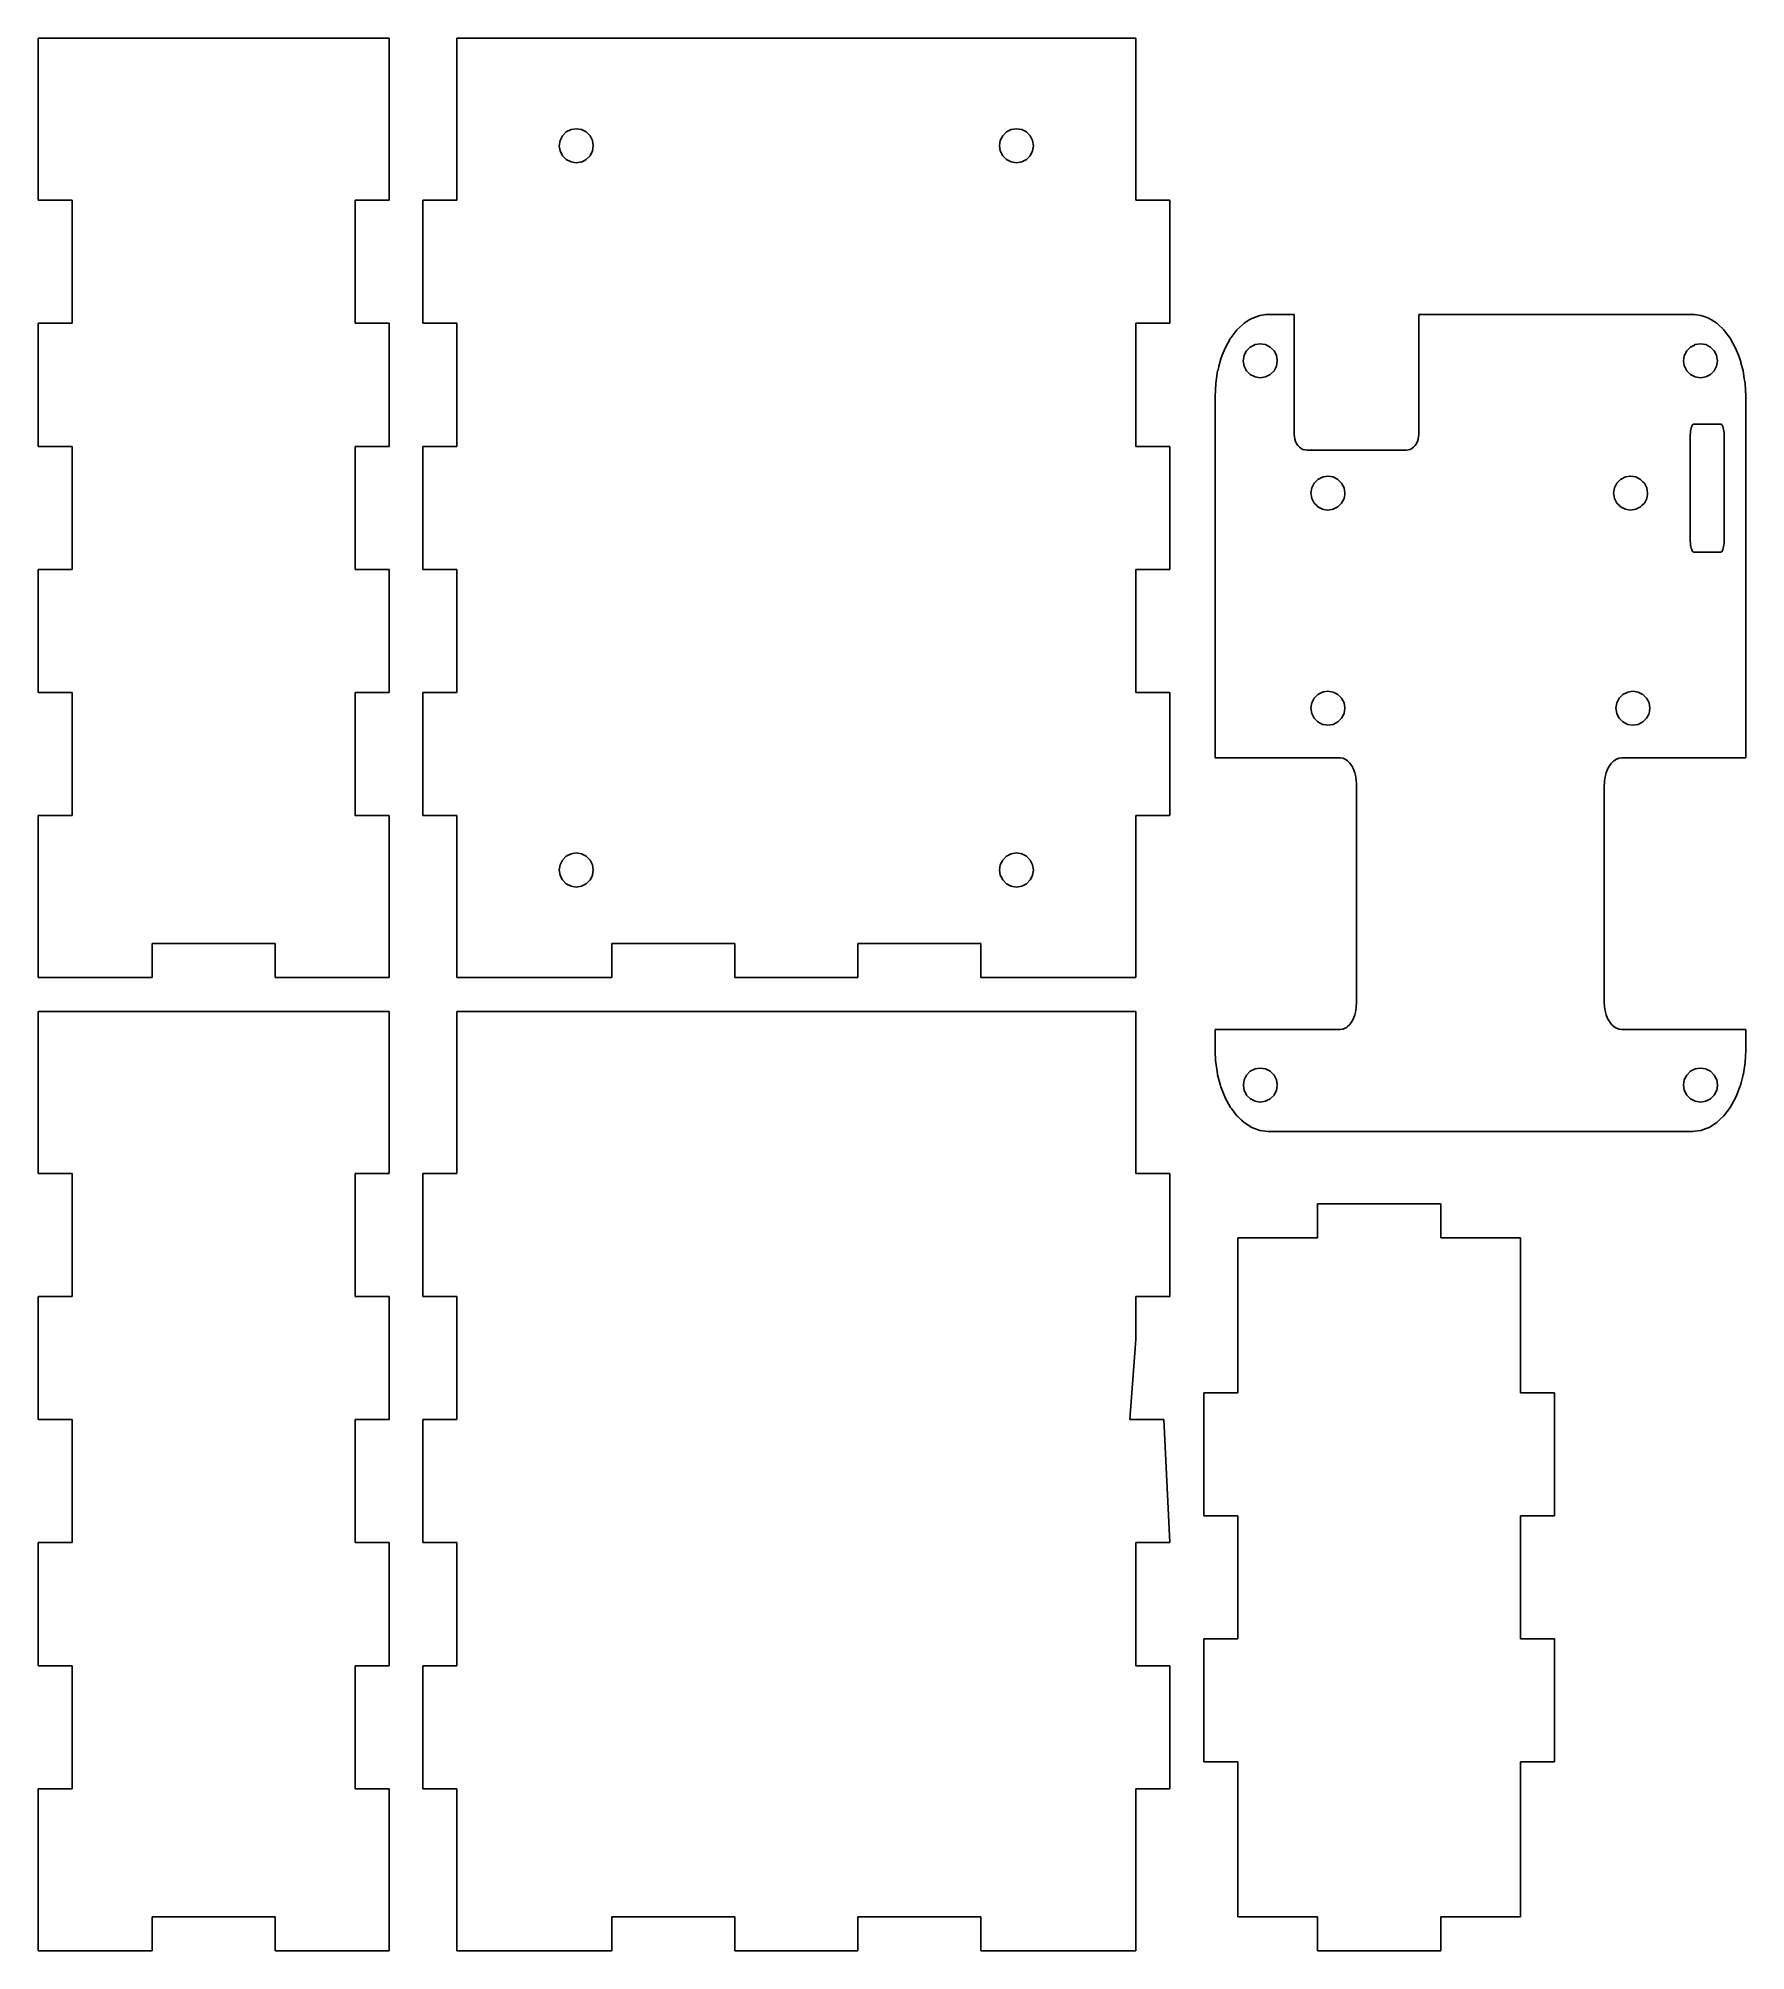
# Model space of a CAD drawing. Extents: x 23 to 174, y 61 to 230.
import ezdxf

# ---------------------------------------------------------------- set-up
doc = ezdxf.new("R2010")
doc.units = 0

msp = doc.modelspace()

# ---------------------------------------------------------------- linework, layer by layer
at = {"layer": 'Layer 1'}
for p, q in [((23.190833, 230.025793), (23.190833, 215.712972)), ((26.190649, 230.025793), (23.190833, 230.025793)), ((51.190674, 230.025793), (26.190649, 230.025793)), ((54.190491, 230.025793), (51.190674, 230.025793)), ((54.190491, 215.712972), (54.190491, 230.025793)), ((60.190641, 230.025793), (60.190641, 215.712972)), ((69.239701, 230.025793), (60.190641, 230.025793)), ((72.244686, 230.025793), (69.239701, 230.025793)), ((91.726701, 230.025793), (72.244686, 230.025793)), ((108.13965, 230.025793), (91.726701, 230.025793)), ((111.14464, 230.025793), (108.13965, 230.025793)), ((120.1906, 230.025793), (111.14464, 230.025793)), ((120.1906, 219.024915), (120.1906, 230.025793)), ((69.314115, 220.990695), (69.527022, 221.409791)), ((69.527022, 221.409791), (69.859302, 221.742587)), ((69.859302, 221.742587), (70.277881, 221.955494)), ((70.277881, 221.955494), (70.742969, 222.028866)), ((70.742969, 222.028866), (71.207023, 221.955486)), ((71.207023, 221.955486), (71.247333, 221.935336)), ((71.247333, 221.935336), (71.626121, 221.742583)), ((71.626121, 221.742583), (71.957884, 221.409787)), ((71.957884, 221.409787), (72.171307, 220.990691)), ((108.21407, 220.991214), (108.42697, 221.409793)), ((108.42697, 221.409793), (108.75925, 221.743106)), ((108.75925, 221.743106), (109.17835, 221.956013)), ((109.17835, 221.956013), (109.64344, 222.028866)), ((109.64344, 222.028866), (110.10697, 221.956006)), ((110.10697, 221.956006), (110.15917, 221.929656)), ((110.15917, 221.929656), (110.52607, 221.743104)), ((110.52607, 221.743104), (110.85835, 221.409791)), ((110.85835, 221.409791), (111.07126, 220.991212)), ((69.240215, 220.526641), (69.314115, 220.990695)), ((69.314115, 220.062586), (69.240215, 220.526641)), ((69.527022, 219.64349), (69.314115, 220.062586)), ((72.171307, 220.062582), (71.957884, 219.643486)), ((72.171307, 220.990691), (72.245207, 220.526637)), ((72.245207, 220.526637), (72.171307, 220.062582)), ((108.14017, 220.527159), (108.21407, 220.991214)), ((108.21407, 220.063105), (108.14017, 220.527159)), ((108.42697, 219.644009), (108.21407, 220.063105)), ((111.07126, 220.063103), (110.85835, 219.644007)), ((111.07126, 220.991212), (111.14516, 220.527157)), ((111.14516, 220.527157), (111.07126, 220.063103)), ((69.859302, 219.310694), (69.527022, 219.64349)), ((70.277881, 219.097787), (69.859302, 219.310694)), ((70.742969, 219.024407), (70.277881, 219.097787)), ((71.207023, 219.097787), (70.742969, 219.024407)), ((71.247333, 219.117937), (71.207023, 219.097787)), ((71.626121, 219.31069), (71.247333, 219.117937)), ((71.957884, 219.643486), (71.626121, 219.31069)), ((108.75925, 219.311213), (108.42697, 219.644009)), ((109.17835, 219.097789), (108.75925, 219.311213)), ((109.64344, 219.024929), (109.17835, 219.097789)), ((110.10697, 219.097789), (109.64344, 219.024929)), ((110.15917, 219.124659), (110.10697, 219.097789)), ((110.52607, 219.311211), (110.15917, 219.124659)), ((110.85835, 219.644007), (110.52607, 219.311211)), ((120.1906, 215.712972), (120.1906, 219.024915)), ((23.190833, 215.712972), (26.190649, 215.712972)), ((26.190649, 215.712972), (26.190649, 204.838184)), ((51.190674, 204.838184), (51.190674, 215.712972)), ((51.190674, 215.712972), (54.190491, 215.712972)), ((58.958675, 215.712972), (57.190824, 215.712972)), ((57.190824, 215.712972), (57.190824, 204.838184)), ((60.190641, 215.712972), (58.958675, 215.712972)), ((123.19041, 215.712972), (120.1906, 215.712972)), ((123.19041, 204.838184), (123.19041, 215.712972)), ((26.190649, 204.838184), (23.190833, 204.838184)), ((23.190833, 204.838184), (23.190833, 193.96288)), ((54.190491, 204.838184), (51.190674, 204.838184)), ((54.190491, 193.96288), (54.190491, 204.838184)), ((57.190824, 204.838184), (58.958675, 204.838184)), ((58.958675, 204.838184), (60.190641, 204.838184)), ((60.190641, 204.838184), (60.190641, 193.9634)), ((120.1906, 193.96288), (120.1906, 204.838184)), ((120.1906, 204.838184), (123.19041, 204.838184)), ((129.63764, 204.733821), (129.12242, 204.248063)), ((129.75081, 204.839758), (129.63764, 204.733821)), ((130.21899, 205.138964), (129.75081, 204.839758)), ((130.4288, 205.272806), (130.21899, 205.138964)), ((130.4308, 205.273806), (130.4288, 205.272806)), ((130.66179, 205.359076), (130.4308, 205.273806)), ((131.146, 205.537876), (130.66179, 205.359076)), ((131.68602, 205.604026), (131.146, 205.537876)), ((131.87981, 205.626766), (131.68602, 205.604026)), ((132.68567, 205.626651), (131.87981, 205.626766)), ((134.18738, 205.626651), (132.68567, 205.626651)), ((134.18738, 196.94707), (134.18738, 205.626651)), ((145.87012, 205.625657), (145.19213, 205.625657)), ((145.19213, 205.625657), (145.19213, 195.02475)), ((147.20079, 205.625657), (145.87012, 205.625657)), ((148.72628, 205.625657), (147.20079, 205.625657)), ((150.54529, 205.625657), (148.72628, 205.625657)), ((152.64387, 205.625657), (150.54529, 205.625657)), ((157.18933, 205.625657), (152.64387, 205.625657)), ((157.26113, 205.625657), (157.18933, 205.625657)), ((165.45339, 205.625657), (157.26113, 205.625657)), ((169.39941, 205.625657), (165.45339, 205.625657)), ((169.57356, 205.604987), (169.39941, 205.625657)), ((170.13321, 205.536777), (169.57356, 205.604987)), ((170.59727, 205.365728), (170.13321, 205.536777)), ((170.84841, 205.272708), (170.59727, 205.365728)), ((171.05977, 205.137833), (170.84841, 205.272708)), ((171.52692, 204.83966), (171.05977, 205.137833)), ((171.52792, 204.83866), (171.52692, 204.83966)), ((171.62092, 204.75081), (171.52792, 204.83866)), ((172.15577, 204.246965), (171.62092, 204.75081)), ((128.56381, 203.512189), (128.0858, 202.65126)), ((128.58961, 203.546299), (128.56381, 203.512189)), ((128.61341, 203.577819), (128.58961, 203.546299)), ((128.97876, 204.058927), (128.61341, 203.577819)), ((129.12242, 204.248063), (128.97876, 204.058927)), ((130.30673, 202.742197), (130.63746, 202.911178)), ((130.63746, 202.911178), (130.66176, 202.923578)), ((130.66176, 202.923578), (130.72586, 202.955098)), ((130.72586, 202.955098), (131.18993, 203.029508)), ((131.18993, 203.029508), (131.65398, 202.955098)), ((131.65398, 202.955098), (132.07256, 202.742192)), ((169.20637, 202.741685), (169.5495, 202.916868)), ((169.5495, 202.916868), (169.5733, 202.928748)), ((169.5733, 202.928748), (169.6255, 202.955108)), ((169.6255, 202.955108), (170.08988, 203.028992)), ((170.08988, 203.028992), (170.55341, 202.955092)), ((170.55341, 202.955092), (170.97251, 202.741669)), ((172.29994, 204.057829), (172.15577, 204.246965)), ((172.71491, 203.511093), (172.29994, 204.057829)), ((172.949, 203.08993), (172.71491, 203.511093)), ((172.98, 203.0336), (172.949, 203.08993)), ((173.1929, 202.649644), (172.98, 203.0336)), ((127.7003, 201.684394), (127.52873, 201.043089)), ((127.70081, 201.684911), (127.7003, 201.684394)), ((127.83052, 202.010989), (127.70081, 201.684911)), ((128.0858, 202.65126), (127.83052, 202.010989)), ((129.68765, 201.526254), (129.76055, 201.990308)), ((129.76055, 201.0622), (129.68765, 201.526254)), ((129.76055, 201.990308), (129.77085, 202.010458)), ((129.77085, 202.010458), (129.97394, 202.4094)), ((129.97394, 202.4094), (130.30673, 202.742197)), ((132.07256, 202.742192), (132.40587, 202.409395)), ((132.40587, 202.409395), (132.60896, 202.010453)), ((132.60896, 202.010453), (132.61896, 201.990303)), ((132.61896, 201.990303), (132.68616, 201.570174)), ((132.68616, 201.482314), (132.61896, 201.062185)), ((132.68616, 201.570174), (132.69316, 201.526244)), ((132.69316, 201.526244), (132.68616, 201.482314)), ((168.58728, 201.525741), (168.66018, 201.989796)), ((168.66018, 201.061687), (168.58728, 201.525741)), ((168.66018, 201.989796), (168.67048, 202.009946)), ((168.67048, 202.009946), (168.87305, 202.408889)), ((168.87305, 202.408889), (169.20637, 202.741685)), ((170.97251, 202.741669), (171.30582, 202.408873)), ((171.30582, 202.408873), (171.50839, 202.00993)), ((171.50839, 202.00993), (171.51869, 201.98978)), ((171.51869, 201.98978), (171.59259, 201.525725)), ((171.59259, 201.525725), (171.51869, 201.061671)), ((173.44818, 202.009889), (173.1929, 202.649644)), ((173.57789, 201.683811), (173.44818, 202.009889)), ((173.57841, 201.682811), (173.57789, 201.683811)), ((173.64511, 201.434247), (173.57841, 201.682811)), ((173.66891, 201.344847), (173.64511, 201.434247)), ((173.85908, 200.63688), (173.66891, 201.344847)), ((127.24763, 199.53617), (127.21663, 198.939307)), ((127.31483, 199.963017), (127.24763, 199.53617)), ((127.41973, 200.637911), (127.31483, 199.963017)), ((127.42173, 200.646211), (127.41973, 200.637911)), ((127.51373, 200.986759), (127.42173, 200.646211)), ((127.52873, 201.043089), (127.51373, 200.986759)), ((129.77085, 201.04256), (129.76055, 201.0622)), ((129.79975, 200.98623), (129.77085, 201.04256)), ((129.9739, 200.643099), (129.79975, 200.98623)), ((130.30049, 200.316504), (129.9739, 200.643099)), ((130.30649, 200.310804), (130.30049, 200.316504)), ((130.66151, 200.130454), (130.30649, 200.310804)), ((130.72561, 200.097384), (130.66151, 200.130454)), ((131.18967, 200.024524), (130.72561, 200.097384)), ((131.65372, 200.097384), (131.18967, 200.024524)), ((132.07282, 200.310807), (131.65372, 200.097384)), ((132.40561, 200.643604), (132.07282, 200.310807)), ((132.57976, 200.986218), (132.40561, 200.643604)), ((132.60866, 201.042545), (132.57976, 200.986735)), ((132.57976, 200.986735), (132.57976, 200.986218)), ((132.61896, 201.062185), (132.60866, 201.042545)), ((168.67048, 201.042047), (168.66018, 201.061687)), ((168.87357, 200.643105), (168.67048, 201.042047)), ((169.20637, 200.309792), (168.87357, 200.643105)), ((169.57327, 200.122723), (169.20637, 200.309792)), ((169.62547, 200.096883), (169.57327, 200.122723)), ((170.08953, 200.024023), (169.62547, 200.096883)), ((170.55358, 200.096883), (170.08953, 200.024023)), ((170.97216, 200.30979), (170.55358, 200.096883)), ((171.30134, 200.638969), (170.97216, 200.30979)), ((171.30534, 200.642569), (171.30134, 200.638969)), ((171.47949, 200.985701), (171.30534, 200.642569)), ((171.50839, 201.042031), (171.47949, 200.985701)), ((171.51869, 201.061671), (171.50839, 201.042031)), ((173.96399, 199.961985), (173.85908, 200.63688)), ((174.03119, 199.535138), (173.96399, 199.961985)), ((174.03219, 199.535138), (174.03119, 199.535138)), ((174.03219, 199.529938), (174.03219, 199.535138)), ((174.09009, 198.406493), (174.03219, 199.529938)), ((127.21663, 198.939307), (127.18973, 198.40704)), ((127.18973, 198.40704), (127.18973, 196.94718)), ((174.09009, 196.94664), (174.09009, 198.406493)), ((127.18973, 196.94718), (127.18973, 188.75492)), ((134.18738, 195.02471), (134.18738, 196.94707)), ((174.09009, 180.56262), (174.09009, 196.94664)), ((134.20078, 194.8056), (134.18738, 195.02471)), ((134.24058, 194.59167), (134.20078, 194.8056)), ((134.30668, 194.38858), (134.24058, 194.59167)), ((134.39758, 194.20203), (134.30668, 194.38858)), ((145.07233, 194.38861), (144.99743, 194.23463)), ((145.13843, 194.59171), (145.07233, 194.38861)), ((145.17823, 194.80564), (145.13843, 194.59171)), ((145.19213, 195.02475), (145.17823, 194.80564)), ((169.18895, 194.79772), (169.19195, 194.97497)), ((169.18895, 192.85003), (169.18895, 194.79772)), ((169.19195, 194.97497), (169.20275, 195.14654)), ((169.20275, 195.14654), (169.22085, 195.31087)), ((169.22085, 195.31087), (169.24565, 195.46176)), ((169.24565, 195.46176), (169.27665, 195.59664)), ((169.27665, 195.59664), (169.31175, 195.71291)), ((169.31175, 195.71291), (169.35255, 195.80491)), ((169.35255, 195.80491), (169.39185, 195.86591)), ((169.39185, 195.86591), (169.39585, 195.87291)), ((169.39585, 195.87291), (169.39685, 195.87391)), ((169.39685, 195.87391), (169.44125, 195.91471)), ((169.44125, 195.91471), (169.48836, 195.92917)), ((169.48836, 195.92917), (169.55036, 195.92917)), ((169.55036, 195.92917), (171.89234, 195.92917)), ((171.89234, 195.92917), (171.93934, 195.91467)), ((171.93934, 195.91467), (171.98534, 195.87277)), ((171.98534, 195.87277), (171.98934, 195.86577)), ((171.98934, 195.86577), (172.02864, 195.80477)), ((172.02864, 195.80477), (172.04314, 195.77167)), ((172.04314, 195.77167), (172.06954, 195.71277)), ((172.06954, 195.71277), (172.10464, 195.5965)), ((172.10464, 195.5965), (172.13564, 195.46162)), ((172.13564, 195.46162), (172.16044, 195.31073)), ((172.16044, 195.31073), (172.17854, 195.14691)), ((172.17854, 195.14691), (172.18944, 194.97483)), ((172.18944, 194.97483), (172.19344, 194.7981)), ((172.19344, 194.7981), (172.19344, 192.84989)), ((23.190833, 193.96288), (26.190649, 193.96288)), ((26.190649, 193.96288), (26.190649, 183.08809)), ((51.190674, 183.08809), (51.190674, 193.96288)), ((51.190674, 193.96288), (54.190491, 193.96288)), ((58.958675, 193.9634), (57.190824, 193.9634)), ((57.190824, 193.9634), (57.190824, 183.08861)), ((60.190641, 193.9634), (58.958675, 193.9634)), ((123.19038, 193.96288), (120.1906, 193.96288)), ((123.19038, 183.08809), (123.19038, 193.96288)), ((134.50972, 194.0346), (134.39758, 194.20203)), ((134.64046, 193.89197), (134.50972, 194.0346)), ((134.78774, 193.77673), (134.64046, 193.89197)), ((134.94742, 193.69303), (134.78774, 193.77673)), ((135.11536, 193.64183), (134.94742, 193.69303)), ((135.28745, 193.62473), (135.11536, 193.64183)), ((140.87729, 193.62473), (135.28745, 193.62473)), ((144.09156, 193.62473), (140.87729, 193.62473)), ((144.26364, 193.64183), (144.09156, 193.62473)), ((144.43159, 193.69303), (144.26364, 193.64183)), ((144.59127, 193.77673), (144.43159, 193.69303)), ((144.73855, 193.89197), (144.59127, 193.77673)), ((144.86929, 194.0346), (144.73855, 193.89197)), ((144.98143, 194.20151), (144.86929, 194.0346)), ((144.99743, 194.23463), (144.98143, 194.20203)), ((144.98143, 194.20203), (144.98143, 194.20151)), ((169.18895, 188.75364), (169.18895, 192.85003)), ((172.19344, 192.84989), (172.19344, 188.75402)), ((135.94829, 190.71027), (136.28057, 191.04204)), ((136.28057, 191.04204), (136.69863, 191.25494)), ((136.69863, 191.25494), (136.78133, 191.26834)), ((136.78133, 191.26834), (136.80563, 191.27234)), ((136.80563, 191.27234), (137.16269, 191.32945)), ((137.16269, 191.32945), (137.1632, 191.32945)), ((137.1632, 191.32945), (137.62571, 191.25555)), ((137.62571, 191.25555), (138.04429, 191.04264)), ((138.04429, 191.04264), (138.37553, 190.71036)), ((162.79487, 190.80248), (163.03465, 191.04226)), ((163.03465, 191.04226), (163.45375, 191.25568)), ((163.45375, 191.25568), (163.91661, 191.32945)), ((163.91661, 191.32945), (164.38066, 191.25555)), ((164.38066, 191.25555), (164.79873, 191.04213)), ((164.79873, 191.04213), (165.03851, 190.80235)), ((135.66248, 189.82919), (135.73538, 190.29221)), ((135.66248, 189.82819), (135.66248, 189.82919)), ((135.67958, 189.72225), (135.66248, 189.82819)), ((135.73538, 189.36517), (135.67958, 189.72225)), ((135.73538, 190.29221), (135.94829, 190.71027)), ((135.94829, 188.94659), (135.73538, 189.36517)), ((138.37553, 190.71036), (138.58947, 190.2923)), ((138.58947, 189.36527), (138.37553, 188.94669)), ((138.58947, 190.2923), (138.66237, 189.8298)), ((138.64527, 189.72235), (138.58947, 189.36527)), ((138.66237, 189.8288), (138.64527, 189.72287)), ((138.64527, 189.72287), (138.64527, 189.72235)), ((138.66237, 189.8298), (138.66237, 189.8288)), ((162.4165, 189.82786), (162.41702, 189.82886)), ((162.4336, 189.72192), (162.4165, 189.82786)), ((162.41702, 189.82886), (162.48992, 190.29188)), ((162.4899, 189.36484), (162.4336, 189.72192)), ((162.61651, 189.11524), (162.4899, 189.36484)), ((162.48992, 190.29188), (162.61653, 190.54097)), ((162.61653, 190.54097), (162.61705, 190.54148)), ((162.61705, 190.54148), (162.70285, 190.71046)), ((162.70285, 190.71046), (162.70337, 190.71098)), ((162.70337, 190.71098), (162.79487, 190.80248)), ((165.03851, 190.80235), (165.13051, 190.71035)), ((165.13051, 190.71035), (165.34393, 190.29229)), ((165.34193, 189.36122), (165.13057, 188.94626)), ((165.34393, 189.36522), (165.34193, 189.36122)), ((165.34393, 190.29229), (165.41683, 189.82824)), ((165.39973, 189.7223), (165.34393, 189.36522)), ((165.41683, 189.82824), (165.39973, 189.7223)), ((127.18973, 188.75492), (127.18973, 183.09687)), ((136.14053, 188.75435), (135.94829, 188.94659)), ((136.28057, 188.61431), (136.14053, 188.75435)), ((136.69863, 188.4014), (136.28057, 188.61431)), ((136.8056, 188.3844), (136.69863, 188.4014)), ((137.16269, 188.3286), (136.8056, 188.3844)), ((137.62571, 188.4015), (137.16269, 188.3286)), ((138.04429, 188.61441), (137.62571, 188.4015)), ((138.18381, 188.75445), (138.04429, 188.61441)), ((138.37553, 188.94669), (138.18381, 188.75445)), ((162.70281, 188.94626), (162.61651, 189.11524)), ((162.89453, 188.75402), (162.70281, 188.94626)), ((163.03457, 188.61398), (162.89453, 188.75402)), ((163.45367, 188.40107), (163.03457, 188.61398)), ((163.91669, 188.32817), (163.45367, 188.40107)), ((164.38074, 188.40107), (163.91669, 188.32817)), ((164.79881, 188.61398), (164.38074, 188.40107)), ((164.93885, 188.75402), (164.79881, 188.61398)), ((165.13057, 188.94626), (164.93885, 188.75402)), ((169.18895, 185.75383), (169.18895, 188.75364)), ((172.19344, 188.75402), (172.19344, 185.7542)), ((169.19095, 185.62567), (169.18895, 185.75383)), ((169.19195, 185.57657), (169.19095, 185.62567)), ((169.20275, 185.405), (169.19195, 185.57657)), ((169.22085, 185.24067), (169.20275, 185.405)), ((169.24565, 185.08977), (169.22085, 185.24067)), ((169.27665, 184.9549), (169.24565, 185.08977)), ((169.31175, 184.83863), (169.27665, 184.9549)), ((169.35255, 184.74663), (169.31175, 184.83863)), ((169.39595, 184.67893), (169.35255, 184.74663)), ((169.41865, 184.65773), (169.39595, 184.67893)), ((169.44185, 184.63653), (169.41865, 184.65773)), ((169.48885, 184.62363), (169.44185, 184.63653)), ((171.89284, 184.62363), (169.48885, 184.62363)), ((171.93984, 184.63653), (171.89284, 184.62363)), ((171.96254, 184.65773), (171.93984, 184.63653)), ((171.98584, 184.67893), (171.96254, 184.65773)), ((172.02874, 184.74663), (171.98584, 184.67893)), ((172.06954, 184.83863), (172.02874, 184.74663)), ((172.10464, 184.9549), (172.06954, 184.83863)), ((172.13564, 185.08977), (172.10464, 184.9549)), ((172.16044, 185.24067), (172.13564, 185.08977)), ((172.17854, 185.405), (172.16044, 185.24067)), ((172.18944, 185.57295), (172.17854, 185.405)), ((172.19044, 185.62605), (172.18944, 185.57695)), ((172.18944, 185.57695), (172.18944, 185.57295)), ((172.19344, 185.7542), (172.19044, 185.62605)), ((26.190649, 183.08809), (23.190833, 183.08809)), ((23.190833, 183.08809), (23.190833, 172.21278)), ((54.190491, 183.08809), (51.190674, 183.08809)), ((54.190491, 180.56215), (54.190491, 183.08809)), ((57.190824, 183.08861), (58.958675, 183.08861)), ((58.958675, 183.08861), (60.190641, 183.08861)), ((60.190641, 183.08861), (60.190641, 180.56266)), ((120.18956, 180.56266), (120.18956, 183.08861)), ((120.18956, 183.08861), (123.18938, 183.08861)), ((123.18938, 183.08861), (123.19038, 183.08809)), ((127.18973, 183.09687), (127.18973, 180.56317)), ((54.190491, 172.21278), (54.190491, 180.56215)), ((60.190641, 180.56266), (60.190641, 172.21382)), ((120.18956, 172.2133), (120.18956, 180.56266)), ((127.18973, 180.56317), (127.18973, 172.3709)), ((174.09009, 166.4286), (174.09009, 180.56262)), ((23.190833, 172.21278), (26.190649, 172.21278)), ((26.190649, 172.21278), (26.190649, 161.338)), ((51.190674, 161.338), (51.190674, 172.21278)), ((51.190674, 172.21278), (54.190491, 172.21278)), ((58.958675, 172.21382), (57.190824, 172.21382)), ((57.190824, 172.21382), (57.190824, 161.33851)), ((60.190641, 172.21382), (58.958675, 172.21382)), ((123.18938, 172.2133), (120.18956, 172.2133)), ((123.18938, 161.33851), (123.18938, 172.2133)), ((127.18973, 172.3709), (127.18973, 166.42915)), ((135.66394, 170.82309), (135.73684, 171.28714)), ((135.73684, 170.36007), (135.66394, 170.82309)), ((135.73684, 171.28714), (135.73784, 171.29014)), ((135.73784, 171.29014), (135.95023, 171.70511)), ((135.95023, 171.70511), (136.28199, 172.03738)), ((136.28199, 172.03738), (136.70005, 172.25029)), ((136.70005, 172.25029), (136.78325, 172.26319)), ((136.78325, 172.26319), (136.80705, 172.26719)), ((136.80705, 172.26719), (137.16424, 172.32389)), ((137.16424, 172.32389), (137.16524, 172.32389)), ((137.16524, 172.32389), (137.62723, 172.24999)), ((137.62723, 172.24999), (138.04632, 172.03708)), ((138.04632, 172.03708), (138.37705, 171.70481)), ((138.37705, 171.70481), (138.58996, 171.28984)), ((138.58996, 171.28984), (138.59096, 171.28684)), ((138.59096, 171.28684), (138.66386, 170.82279)), ((138.66386, 170.82279), (138.59096, 170.35977)), ((162.61747, 170.82329), (162.69087, 171.28734)), ((162.69087, 170.36026), (162.61747, 170.82329)), ((162.69087, 171.28734), (162.69187, 171.29034)), ((162.69187, 171.29034), (162.90478, 171.7053)), ((162.90478, 171.7053), (163.2355, 172.03758)), ((163.2355, 172.03758), (163.6546, 172.25049)), ((163.6546, 172.25049), (164.11763, 172.32441)), ((164.11763, 172.32441), (164.58169, 172.25051)), ((164.58169, 172.25051), (164.99975, 172.0376)), ((164.99975, 172.0376), (165.33151, 171.70532)), ((165.33151, 171.70532), (165.4545, 171.46451)), ((165.4545, 171.46451), (165.5439, 171.29036)), ((165.5439, 171.29036), (165.5449, 171.28736)), ((165.5449, 171.28736), (165.6188, 170.82331)), ((165.6188, 170.82331), (165.5449, 170.36028)), ((135.95027, 169.94149), (135.73684, 170.36007)), ((136.28203, 169.60921), (135.95027, 169.94149)), ((136.70009, 169.3963), (136.28203, 169.60921)), ((136.78329, 169.3829), (136.70009, 169.3963)), ((136.80709, 169.3789), (136.78329, 169.3829)), ((137.16418, 169.3226), (136.80709, 169.3789)), ((137.6272, 169.396), (137.16418, 169.3226)), ((138.04629, 169.60891), (137.6272, 169.396)), ((138.37702, 169.94067), (138.04629, 169.60891)), ((138.59096, 170.35977), (138.37702, 169.94067)), ((162.70997, 170.32256), (162.69087, 170.36026)), ((162.90479, 169.94171), (162.70997, 170.32256)), ((163.23551, 169.60943), (162.90479, 169.94171)), ((163.65461, 169.39652), (163.23551, 169.60943)), ((164.11763, 169.32362), (163.65461, 169.39652)), ((164.58169, 169.39652), (164.11763, 169.32362)), ((164.99975, 169.60943), (164.58169, 169.39652)), ((165.33151, 169.94171), (164.99975, 169.60943)), ((165.4545, 170.18355), (165.33151, 169.94171)), ((165.5449, 170.36028), (165.4545, 170.18355)), ((127.18973, 166.42915), (132.68604, 166.42915)), ((132.68604, 166.42915), (138.24177, 166.42915)), ((138.24177, 166.42915), (138.46863, 166.40025)), ((138.46863, 166.40025), (138.68981, 166.31185)), ((138.68981, 166.31185), (138.90065, 166.16819)), ((138.90065, 166.16819), (139.09495, 165.97131)), ((139.09495, 165.97131), (139.26807, 165.72584)), ((139.26807, 165.72584), (139.41483, 165.44007)), ((161.88618, 165.43951), (162.04483, 165.72529)), ((162.04483, 165.72529), (162.23086, 165.97023)), ((162.23086, 165.97023), (162.44015, 166.16764)), ((162.44015, 166.16764), (162.66598, 166.3113)), ((162.66598, 166.3113), (162.90421, 166.3997)), ((162.90421, 166.3997), (163.14812, 166.4286)), ((163.14812, 166.4286), (165.45392, 166.4286)), ((165.45392, 166.4286), (173.64619, 166.4286)), ((173.64619, 166.4286), (174.09009, 166.4286)), ((139.41483, 165.44007), (139.53368, 165.11916)), ((139.53368, 165.11916), (139.62208, 164.77086)), ((139.62208, 164.77086), (139.67478, 164.40499)), ((139.67478, 164.40499), (139.68568, 164.17917)), ((139.68568, 164.17917), (139.69268, 164.02931)), ((139.69268, 164.02931), (139.69268, 161.33903)), ((161.58772, 164.02823), (161.59572, 164.17861)), ((161.58772, 147.7946), (161.58772, 164.02823)), ((161.59572, 164.17861), (161.60712, 164.40444)), ((161.60712, 164.40444), (161.66392, 164.77031)), ((161.66392, 164.77031), (161.75802, 165.1186)), ((161.75802, 165.1186), (161.88618, 165.43951)), ((26.190649, 161.338), (23.190833, 161.338)), ((23.190833, 161.338), (23.190833, 147.02569)), ((54.190491, 161.338), (51.190674, 161.338)), ((54.190491, 147.79412), (54.190491, 161.338)), ((57.190824, 161.33851), (58.958675, 161.33851)), ((58.958675, 161.33851), (60.190641, 161.33851)), ((60.190641, 161.33851), (60.190641, 150.02654)), ((120.18956, 155.02469), (120.18956, 161.33851)), ((120.18956, 161.33851), (123.18938, 161.33851)), ((139.69268, 161.33903), (139.69268, 147.79515)), ((69.314123, 156.99046), (69.52703, 157.40955)), ((69.52703, 157.40955), (69.85931, 157.74287)), ((69.85931, 157.74287), (70.277889, 157.95577)), ((70.277889, 157.95577), (70.742969, 158.02967)), ((70.742969, 158.02967), (71.207023, 157.95577)), ((71.207023, 157.95577), (71.626119, 157.74287)), ((71.626119, 157.74287), (71.957882, 157.40955)), ((71.957882, 157.40955), (72.171305, 156.99046)), ((108.21402, 156.99099), (108.42692, 157.41009)), ((108.42692, 157.41009), (108.7592, 157.74289)), ((108.7592, 157.74289), (109.1783, 157.95579)), ((109.1783, 157.95579), (109.64344, 158.03019)), ((109.64344, 158.03019), (110.10697, 157.95579)), ((110.10697, 157.95579), (110.52607, 157.74289)), ((110.52607, 157.74289), (110.85835, 157.41009)), ((110.85835, 157.41009), (111.07126, 156.99099)), ((69.240223, 156.5264), (69.314123, 156.99046)), ((69.314123, 156.06287), (69.240223, 156.5264)), ((69.353393, 155.98587), (69.314123, 156.06287)), ((69.527026, 155.64377), (69.353393, 155.98587)), ((69.859306, 155.31046), (69.527026, 155.64377)), ((71.957886, 155.64377), (71.626123, 155.31046)), ((72.132035, 155.98587), (71.957886, 155.64377)), ((72.171305, 156.06287), (72.132035, 155.98587)), ((72.171305, 156.99046), (72.245205, 156.5264)), ((72.245205, 156.5264), (72.171305, 156.06287)), ((108.14012, 156.52694), (108.21402, 156.99099)), ((108.21402, 156.06289), (108.14012, 156.52694)), ((108.25332, 155.98589), (108.21402, 156.06289)), ((108.42695, 155.64431), (108.25332, 155.98589)), ((108.75923, 155.31099), (108.42695, 155.64431)), ((110.85833, 155.64431), (110.52605, 155.31099)), ((111.03196, 155.98589), (110.85833, 155.64431)), ((111.07126, 156.06289), (111.03196, 155.98589)), ((111.07126, 156.99099), (111.14516, 156.52694)), ((111.14516, 156.52694), (111.07126, 156.06289)), ((70.277885, 155.09755), (69.859306, 155.31046)), ((70.742973, 155.02365), (70.277885, 155.09755)), ((71.207027, 155.09755), (70.742973, 155.02365)), ((71.626123, 155.31046), (71.207027, 155.09755)), ((109.17833, 155.09809), (108.75923, 155.31099)), ((109.64342, 155.02419), (109.17833, 155.09809)), ((110.10695, 155.09809), (109.64342, 155.02419)), ((110.52605, 155.31099), (110.10695, 155.09809)), ((120.18956, 147.79464), (120.18956, 155.02469)), ((33.253784, 147.79412), (33.253784, 150.02603)), ((33.253784, 150.02603), (44.128573, 150.02603)), ((44.128573, 150.02603), (44.128573, 147.79412)), ((60.190641, 150.02654), (60.190641, 147.79464)), ((73.878695, 147.79464), (73.878695, 150.02654)), ((73.878695, 150.02654), (84.753483, 150.02654)), ((84.753483, 150.02654), (84.753483, 147.79464)), ((95.628788, 147.79464), (95.628788, 150.02654)), ((95.628788, 150.02654), (106.50358, 150.02654)), ((106.50358, 150.02654), (106.50358, 147.79464)), ((33.253784, 147.02569), (33.253784, 147.79412)), ((44.128573, 147.79412), (44.128573, 147.02569)), ((54.190491, 147.02569), (54.190491, 147.79412)), ((60.190641, 147.79464), (60.190641, 147.02673)), ((73.878695, 147.02673), (73.878695, 147.79464)), ((84.753483, 147.79464), (84.753483, 147.02673)), ((95.628788, 147.02673), (95.628788, 147.79464)), ((106.50358, 147.79464), (106.50358, 147.02673)), ((120.18956, 147.02673), (120.18956, 147.79464)), ((139.69268, 147.79515), (139.69268, 144.82531)), ((161.58772, 144.82424), (161.58772, 147.7946)), ((23.190833, 147.02569), (26.190649, 147.02569)), ((26.190649, 147.02569), (33.253784, 147.02569)), ((44.128573, 147.02569), (54.190491, 147.02569)), ((60.190641, 147.02673), (73.878695, 147.02673)), ((84.753483, 147.02673), (91.726701, 147.02673)), ((91.726701, 147.02673), (95.628788, 147.02673)), ((106.50358, 147.02673), (120.18956, 147.02673)), ((23.190833, 144.02587), (23.190833, 129.71305)), ((26.190649, 144.02587), (23.190833, 144.02587)), ((54.190491, 144.02587), (26.190649, 144.02587)), ((54.190491, 129.71305), (54.190491, 144.02587)), ((60.190641, 144.02587), (60.190641, 129.71305)), ((91.726701, 144.02587), (60.190641, 144.02587)), ((120.1906, 144.02587), (91.726701, 144.02587)), ((120.1906, 129.71305), (120.1906, 144.02587)), ((139.53348, 143.73494), (139.41463, 143.41403)), ((139.62138, 144.08324), (139.53348, 143.73494)), ((139.67458, 144.4491), (139.62138, 144.08324)), ((139.69268, 144.82531), (139.67458, 144.4491)), ((161.60682, 144.44855), (161.58772, 144.82424)), ((161.66362, 144.08268), (161.60682, 144.44855)), ((161.75772, 143.73438), (161.66362, 144.08268)), ((161.88587, 143.41347), (161.75772, 143.73438)), ((129.1894, 142.4249), (127.18952, 142.4249)), ((127.18952, 142.4249), (127.18952, 141.0131)), ((138.24156, 142.4249), (129.1894, 142.4249)), ((138.46842, 142.4538), (138.24156, 142.4249)), ((138.6896, 142.5422), (138.46842, 142.4538)), ((138.80225, 142.6192), (138.6896, 142.5422)), ((138.90045, 142.6859), (138.80225, 142.6192)), ((139.09423, 142.88331), (138.90045, 142.6859)), ((139.26735, 143.12826), (139.09423, 142.88331)), ((139.41463, 143.41403), (139.26735, 143.12826)), ((162.04504, 143.12718), (161.88587, 143.41347)), ((162.23055, 142.88224), (162.04504, 143.12718)), ((162.43984, 142.68535), (162.23055, 142.88224)), ((162.54475, 142.61865), (162.43984, 142.68535)), ((162.66567, 142.54165), (162.54475, 142.61865)), ((162.9039, 142.45325), (162.66567, 142.54165)), ((163.14781, 142.42435), (162.9039, 142.45325)), ((165.45361, 142.42435), (163.14781, 142.42435)), ((173.64588, 142.42435), (165.45361, 142.42435)), ((174.08978, 142.42435), (173.64588, 142.42435)), ((174.08978, 140.64617), (174.08978, 142.42435)), ((127.18952, 141.0131), (127.18952, 140.64981)), ((127.18952, 140.64981), (127.18952, 140.64681)), ((127.18952, 140.64681), (127.19352, 140.57081)), ((127.19352, 140.57081), (127.24262, 139.60291)), ((174.03208, 139.51752), (174.08578, 140.57017)), ((174.08578, 140.57017), (174.08978, 140.64617)), ((127.24262, 139.60291), (127.24562, 139.54711)), ((127.24562, 139.54711), (127.24762, 139.51761)), ((127.24762, 139.51761), (127.40265, 138.52284)), ((129.97448, 138.40864), (130.30779, 138.74143)), ((130.30779, 138.74143), (130.66281, 138.92178)), ((130.66281, 138.92178), (130.72691, 138.95488)), ((130.72691, 138.95488), (130.72891, 138.95488)), ((130.72891, 138.95488), (131.19096, 139.02876)), ((131.19096, 139.02876), (131.65501, 138.95486)), ((131.65501, 138.95486), (132.07411, 138.74143)), ((132.07411, 138.74143), (132.40691, 138.40864)), ((168.87492, 138.40918), (169.20772, 138.7425)), ((169.20772, 138.7425), (169.55085, 138.91716)), ((169.55085, 138.91716), (169.57465, 138.92956)), ((169.57465, 138.92956), (169.62685, 138.95536)), ((169.62685, 138.95536), (170.09091, 139.02928)), ((170.09091, 139.02928), (170.55496, 138.95538)), ((170.55496, 138.95538), (170.59886, 138.93318)), ((170.59886, 138.93318), (170.97351, 138.7425)), ((170.97351, 138.7425), (171.30683, 138.40918)), ((173.87712, 138.52228), (174.03008, 139.50362)), ((174.03008, 139.50362), (174.03208, 139.51752)), ((127.40265, 138.52284), (127.41975, 138.41587)), ((127.41975, 138.41587), (127.66573, 137.49861)), ((127.66573, 137.49861), (127.70083, 137.36891)), ((127.70083, 137.36891), (128.05688, 136.4749)), ((129.68937, 137.52549), (129.69337, 137.55339)), ((129.69337, 137.49759), (129.68937, 137.52549)), ((129.69337, 137.55339), (129.76157, 137.98954)), ((129.76207, 137.06144), (129.69337, 137.49759)), ((129.76157, 137.98954), (129.97448, 138.40864)), ((129.97497, 136.64286), (129.76207, 137.06144)), ((132.40691, 138.40864), (132.62033, 137.98954)), ((132.62033, 137.06148), (132.40691, 136.6429)), ((132.62033, 137.98954), (132.68703, 137.56941)), ((132.68703, 137.48161), (132.62033, 137.06148)), ((132.68703, 137.56941), (132.69403, 137.52551)), ((132.69403, 137.52551), (132.68703, 137.48161)), ((168.5886, 137.52655), (168.6615, 137.9906)), ((168.6615, 137.0625), (168.5886, 137.52655)), ((168.6615, 137.9906), (168.87492, 138.40918)), ((168.87492, 136.6434), (168.6615, 137.0625)), ((171.30683, 138.40918), (171.51973, 137.9906)), ((171.51975, 137.06252), (171.30685, 136.64342)), ((171.51973, 137.9906), (171.58903, 137.55446)), ((171.58955, 137.49866), (171.51975, 137.06252)), ((171.58903, 137.55446), (171.58955, 137.55446)), ((171.58955, 137.55446), (171.59355, 137.52656)), ((171.59355, 137.52656), (171.58955, 137.49866)), ((173.24142, 136.52032), (173.57887, 137.36833)), ((173.57887, 137.36833), (173.61397, 137.49855)), ((173.61397, 137.49855), (173.62897, 137.55435)), ((173.62897, 137.55435), (173.64607, 137.61795)), ((173.64607, 137.61795), (173.67037, 137.70735)), ((173.67037, 137.70735), (173.86002, 138.41531)), ((173.86002, 138.41531), (173.87712, 138.52228)), ((128.05688, 136.4749), (128.08578, 136.4031)), ((128.08578, 136.4031), (128.56379, 135.54166)), ((128.56379, 135.54166), (128.58959, 135.50756)), ((128.58959, 135.50756), (128.5901, 135.50704)), ((128.5901, 135.50704), (128.6108, 135.47964)), ((128.6108, 135.47964), (128.6138, 135.47564)), ((128.6138, 135.47564), (128.6329, 135.45084)), ((128.6329, 135.45084), (129.12279, 134.80592)), ((130.30829, 136.30955), (129.97497, 136.64286)), ((130.6633, 136.12868), (130.30829, 136.30955)), ((130.7269, 136.09668), (130.6633, 136.12868)), ((131.19096, 136.02378), (130.7269, 136.09668)), ((131.65501, 136.09668), (131.19096, 136.02378)), ((132.07411, 136.30959), (131.65501, 136.09668)), ((132.40691, 136.6429), (132.07411, 136.30959)), ((169.20772, 136.3106), (168.87492, 136.6434)), ((169.55085, 136.13542), (169.20772, 136.3106)), ((169.57465, 136.12352), (169.55085, 136.13542)), ((169.62685, 136.09772), (169.57465, 136.12352)), ((170.0909, 136.02432), (169.62685, 136.09772)), ((170.55495, 136.09772), (170.0909, 136.02432)), ((170.97353, 136.31062), (170.55495, 136.09772)), ((171.30685, 136.64342), (170.97353, 136.31062)), ((172.15722, 134.80525), (172.64711, 135.45069)), ((172.64711, 135.45069), (172.68951, 135.50649)), ((172.68951, 135.50649), (172.71641, 135.54159)), ((172.71641, 135.54159), (173.19442, 136.40252)), ((173.19442, 136.40252), (173.22332, 136.47432)), ((173.22332, 136.47432), (173.24142, 136.52032)), ((129.12279, 134.80592), (129.18999, 134.74232)), ((129.18999, 134.74232), (129.52485, 134.42658)), ((129.52485, 134.42658), (129.75068, 134.21367)), ((129.75068, 134.21367), (130.42919, 133.78063)), ((130.42919, 133.78063), (130.43119, 133.77963)), ((130.43119, 133.77963), (130.66218, 133.69483)), ((130.66218, 133.69483), (131.14639, 133.51552)), ((131.14639, 133.51552), (131.88019, 133.42662)), ((169.57401, 133.44772), (170.13418, 133.51592)), ((170.13418, 133.51592), (170.59823, 133.68645)), ((170.59823, 133.68645), (170.84938, 133.77945)), ((170.84938, 133.77945), (171.52737, 134.2125)), ((171.52737, 134.2125), (171.52937, 134.2135)), ((171.52937, 134.2135), (171.62237, 134.3014)), ((171.62237, 134.3014), (171.75518, 134.42646)), ((171.75518, 134.42646), (172.15722, 134.80525)), ((131.88019, 133.42662), (132.68634, 133.42662)), ((132.68634, 133.42662), (140.87809, 133.42662)), ((140.87809, 133.42662), (147.12836, 133.42662)), ((147.12836, 133.42662), (154.19046, 133.42662)), ((154.19046, 133.42662), (157.19028, 133.42662)), ((157.19028, 133.42662), (157.26208, 133.42662)), ((157.26208, 133.42662), (161.58791, 133.42662)), ((161.58791, 133.42662), (162.1641, 133.42662)), ((162.1641, 133.42662), (163.32372, 133.42662)), ((163.32372, 133.42662), (164.54225, 133.42662)), ((164.54225, 133.42662), (165.45434, 133.42662)), ((165.45434, 133.42662), (169.40035, 133.42662)), ((169.40035, 133.42662), (169.55021, 133.44472)), ((169.55021, 133.44472), (169.57401, 133.44772)), ((23.190833, 129.71305), (26.190649, 129.71305)), ((26.190649, 129.71305), (26.190649, 118.83775)), ((51.190674, 118.83775), (51.190674, 129.71305)), ((51.190674, 129.71305), (54.190491, 129.71305)), ((58.958675, 129.71305), (57.190824, 129.71305)), ((57.190824, 129.71305), (57.190824, 118.83775)), ((60.190641, 129.71305), (58.958675, 129.71305)), ((123.19041, 129.71305), (120.1906, 129.71305)), ((123.19041, 118.83775), (123.19041, 129.71305)), ((136.2537, 127.02588), (136.2537, 124.02606)), ((147.12849, 127.02588), (136.2537, 127.02588)), ((147.12849, 124.02606), (147.12849, 127.02588)), ((136.2537, 124.02606), (129.19056, 124.02606)), ((129.19056, 124.02606), (129.19056, 115.02609)), ((154.19059, 124.02606), (147.12849, 124.02606)), ((154.19059, 115.02609), (154.19059, 124.02606)), ((26.190649, 118.83775), (23.190833, 118.83775)), ((23.190833, 118.83775), (23.190833, 115.02609)), ((54.190491, 118.83775), (51.190674, 118.83775)), ((54.190491, 115.02609), (54.190491, 118.83775)), ((57.190824, 118.83775), (58.958675, 118.83775)), ((58.958675, 118.83775), (60.190641, 118.83775)), ((60.190641, 118.83775), (60.190641, 115.02609)), ((120.1906, 115.02609), (120.1906, 118.83775)), ((120.1906, 118.83775), (123.19041, 118.83775)), ((23.190833, 115.02609), (23.190833, 107.96296)), ((54.190491, 107.96296), (54.190491, 115.02609)), ((60.190641, 115.02609), (60.190641, 107.96296)), ((119.66143, 107.96296), (120.1906, 115.02609)), ((129.19056, 115.02609), (129.19056, 110.33801)), ((154.19059, 110.33801), (154.19059, 115.02609)), ((129.19056, 110.33801), (126.19075, 110.33801)), ((126.19075, 110.33801), (126.19075, 99.4627)), ((157.19041, 110.33801), (154.19059, 110.33801)), ((157.19041, 99.4627), (157.19041, 110.33801)), ((23.190833, 107.96296), (26.190649, 107.96296)), ((26.190649, 107.96296), (26.190649, 97.08817)), ((51.190674, 97.08817), (51.190674, 107.96296)), ((51.190674, 107.96296), (54.190491, 107.96296)), ((58.958675, 107.96296), (57.190824, 107.96296)), ((57.190824, 107.96296), (57.190824, 97.08817)), ((60.190641, 107.96296), (58.958675, 107.96296)), ((122.66125, 107.96296), (119.66143, 107.96296)), ((123.19041, 97.08817), (122.66125, 107.96296)), ((126.19075, 99.4627), (129.19056, 99.4627)), ((129.19056, 99.4627), (129.19056, 88.58792)), ((154.19059, 88.58792), (154.19059, 99.4627)), ((154.19059, 99.4627), (157.19041, 99.4627)), ((26.190649, 97.08817), (23.190833, 97.08817)), ((23.190833, 97.08817), (23.190833, 86.21287)), ((54.190491, 97.08817), (51.190674, 97.08817)), ((54.190491, 86.21287), (54.190491, 97.08817)), ((57.190824, 97.08817), (58.958675, 97.08817)), ((58.958675, 97.08817), (60.190641, 97.08817)), ((60.190641, 97.08817), (60.190641, 86.21287)), ((120.1906, 86.21287), (120.1906, 97.08817)), ((120.1906, 97.08817), (123.19041, 97.08817)), ((129.19056, 88.58792), (126.19075, 88.58792)), ((126.19075, 88.58792), (126.19075, 82.25807)), ((157.19041, 88.58792), (154.19059, 88.58792)), ((157.19041, 82.25807), (157.19041, 88.58792)), ((23.190833, 86.21287), (26.190649, 86.21287)), ((26.190649, 86.21287), (26.190649, 82.25807)), ((51.190674, 82.25807), (51.190674, 86.21287)), ((51.190674, 86.21287), (54.190491, 86.21287)), ((58.958675, 86.21287), (57.190824, 86.21287)), ((57.190824, 86.21287), (57.190824, 82.25807)), ((60.190641, 86.21287), (58.958675, 86.21287)), ((123.19041, 86.21287), (120.1906, 86.21287)), ((123.19041, 75.33808), (123.19041, 86.21287)), ((26.190649, 82.25807), (26.190649, 75.33808)), ((51.190674, 75.33808), (51.190674, 82.25807)), ((57.190824, 82.25807), (57.190824, 75.33808)), ((126.19075, 82.25807), (126.19075, 77.71313)), ((157.19041, 77.71313), (157.19041, 82.25807)), ((126.19075, 77.71313), (129.19056, 77.71313)), ((129.19056, 77.71313), (129.19056, 64.02611)), ((154.19059, 64.02611), (154.19059, 77.71313)), ((154.19059, 77.71313), (157.19041, 77.71313)), ((26.190649, 75.33808), (23.190833, 75.33808)), ((23.190833, 75.33808), (23.190833, 61.02577)), ((54.190491, 75.33808), (51.190674, 75.33808)), ((54.190491, 61.02577), (54.190491, 75.33808)), ((57.190824, 75.33808), (58.958675, 75.33808)), ((58.958675, 75.33808), (60.190641, 75.33808)), ((60.190641, 75.33808), (60.190641, 61.02577)), ((120.1906, 61.02577), (120.1906, 75.33808)), ((120.1906, 75.33808), (123.19041, 75.33808)), ((33.253784, 61.02577), (33.253784, 64.02611)), ((33.253784, 64.02611), (44.128573, 64.02611)), ((44.128573, 64.02611), (44.128573, 61.02577)), ((73.878695, 61.02577), (73.878695, 64.02611)), ((73.878695, 64.02611), (84.753483, 64.02611)), ((84.753483, 64.02611), (84.753483, 61.02577)), ((95.628788, 61.02577), (95.628788, 64.02611)), ((95.628788, 64.02611), (106.50358, 64.02611)), ((106.50358, 64.02611), (106.50358, 61.02577)), ((129.19056, 64.02611), (136.2537, 64.02611)), ((136.2537, 64.02611), (136.2537, 61.02577)), ((147.12849, 61.02577), (147.12849, 64.02611)), ((147.12849, 64.02611), (154.19059, 64.02611)), ((23.190833, 61.02577), (26.190649, 61.02577)), ((26.190649, 61.02577), (33.253784, 61.02577)), ((44.128573, 61.02577), (51.190674, 61.02577)), ((51.190674, 61.02577), (54.190491, 61.02577)), ((60.190641, 61.02577), (73.878695, 61.02577)), ((84.753483, 61.02577), (91.726701, 61.02577)), ((91.726701, 61.02577), (95.628788, 61.02577)), ((106.50358, 61.02577), (120.1906, 61.02577)), ((136.2537, 61.02577), (147.12849, 61.02577))]:
    msp.add_line(p, q, dxfattribs=at)

doc.saveas('drawing.dxf')
